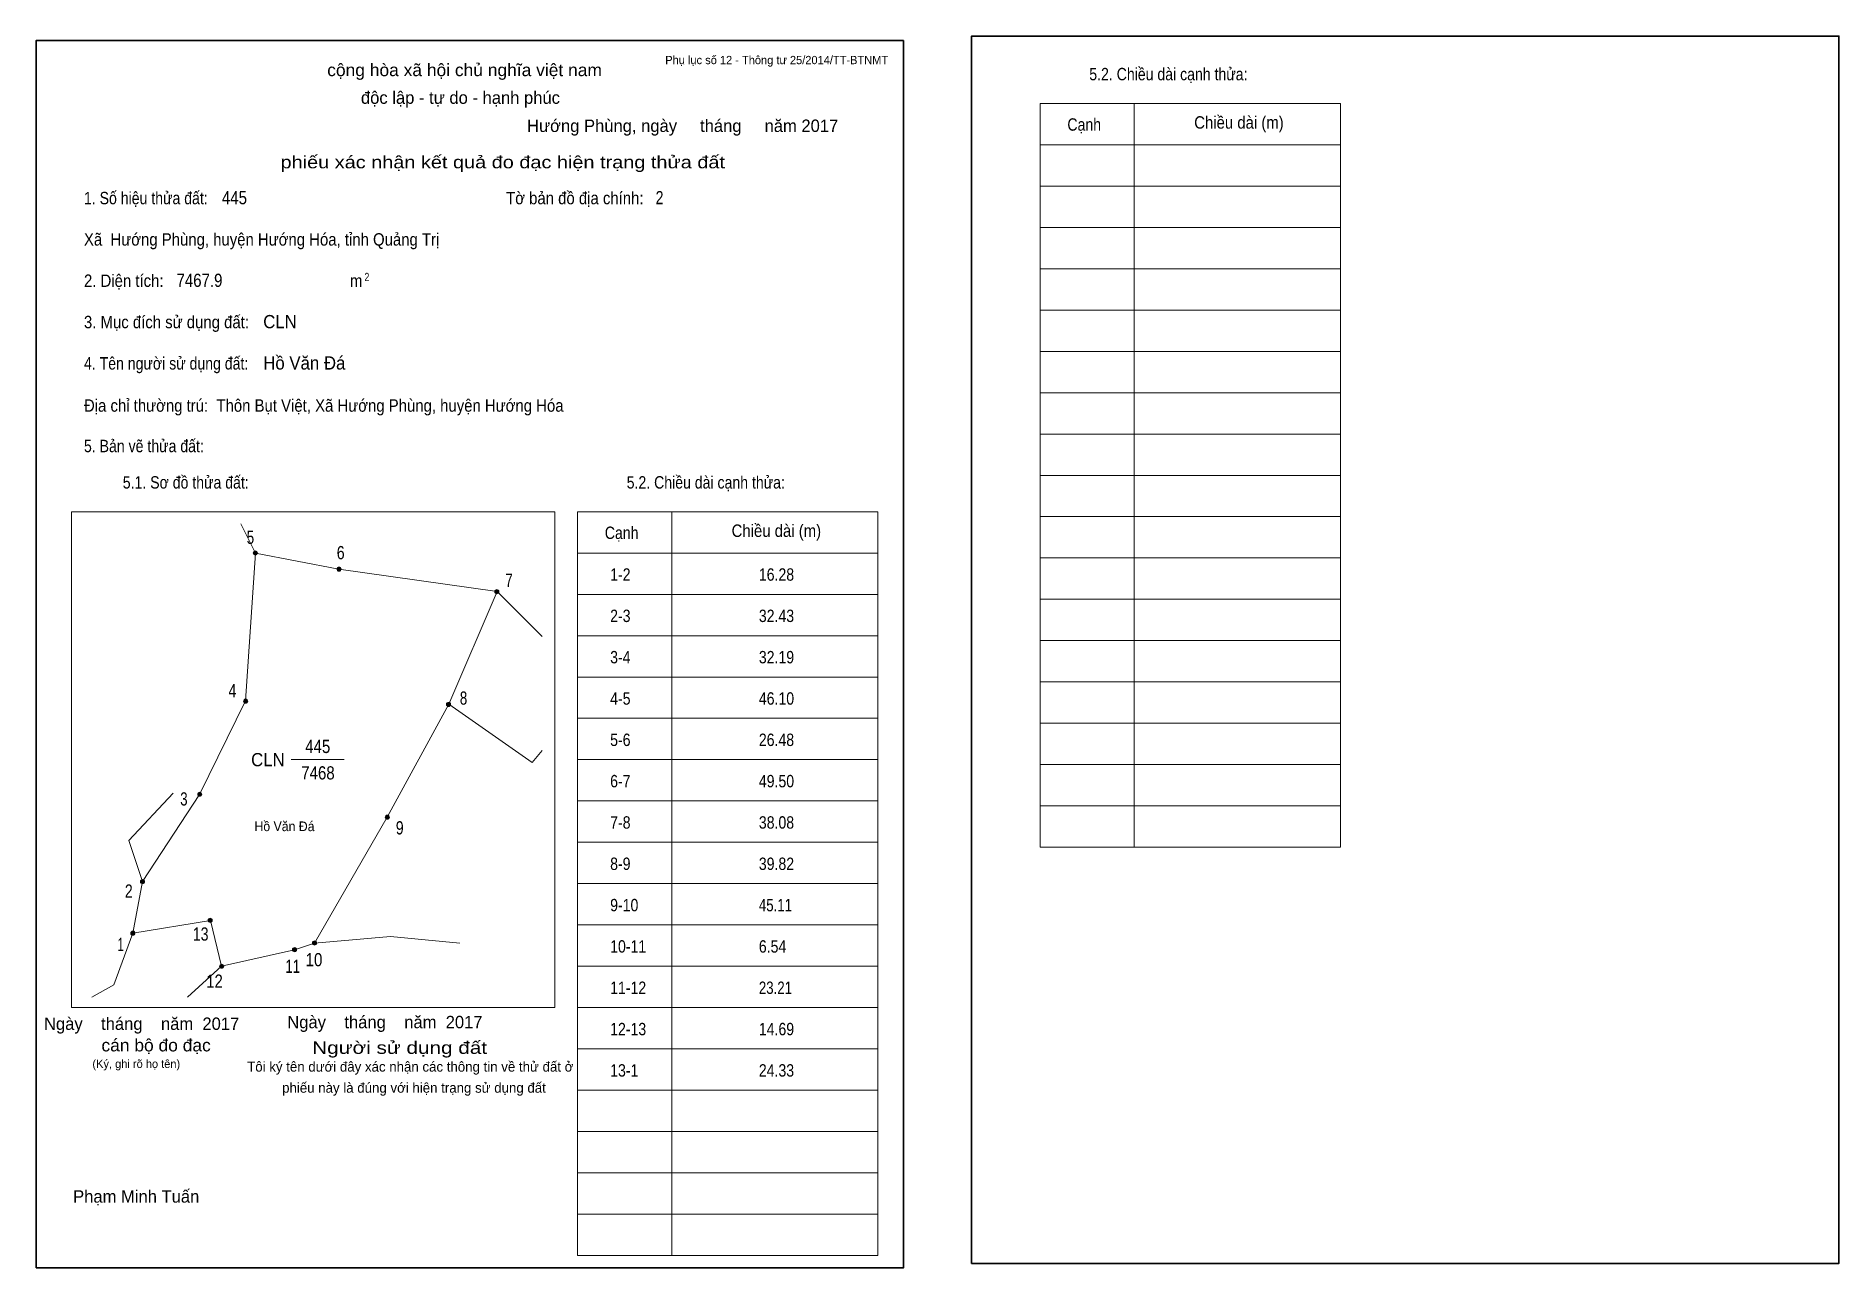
# Model space of a CAD drawing. Header units: centimetres. Extents: x 0 to 43.6, y 0 to 29.8.
import ezdxf
from ezdxf.enums import TextEntityAlignment as Align

# ---------------------------------------------------------------- set-up
doc = ezdxf.new("R2010")
doc.units = ezdxf.units.CM
doc.header["$LTSCALE"] = 0.12
for name, color, linetype in [('30', 7, 'Continuous'), ('34', 7, 'Continuous'), ('62', 7, 'Continuous')]:
    doc.layers.add(name, color=color, linetype=linetype)
for name, color, linetype, lineweight in [('32', 7, 'Continuous', 13), ('33', 7, 'Continuous', 13), ('61', 7, 'Continuous', 13), ('63', 7, 'Continuous', 13)]:
    doc.layers.add(name, color=color, linetype=linetype, lineweight=lineweight)

msp = doc.modelspace()

# ---------------------------------------------------------------- hatches: boundary and pattern name
at = {"layer": '32'}
for points in [[(5.3575, 17.3004, 1), (5.2575, 17.3004, 1)], [(7.3848, 16.9105, 1), (7.2848, 16.9105, 1)], [(11.2055, 16.3647, 1), (11.1055, 16.3647, 1)], [(5.1236, 13.7136, 1), (5.0236, 13.7136, 1)], [(10.0359, 13.6357, 1), (9.9359, 13.6357, 1)], [(4.0133, 11.4626, 1), (3.9133, 11.4626, 1)], [(8.5544, 10.9066, 1), (8.4544, 10.9066, 1)], [(2.6285, 9.3472, 1), (2.5285, 9.3472, 1)], [(4.2659, 8.4115, 1), (4.1659, 8.4115, 1)], [(2.3945, 8.0996, 1), (2.2945, 8.0996, 1)], [(6.7914, 7.8626, 1), (6.6914, 7.8626, 1)], [(6.308, 7.7012, 1), (6.208, 7.7012, 1)], [(4.5435, 7.3004, 1), (4.4435, 7.3004, 1)]]:
    msp.add_hatch(color=256, dxfattribs=at).paths.add_polyline_path(points)

# ---------------------------------------------------------------- linework, layer by layer
for centre in [(5.3075, 17.3004), (7.3348, 16.9105), (11.1555, 16.3647), (5.0736, 13.7136), (9.9859, 13.6357), (3.9633, 11.4626), (8.5044, 10.9066), (2.5785, 9.3472), (4.2159, 8.4115), (2.3445, 8.0996), (6.7414, 7.8626), (6.258, 7.7012), (4.4935, 7.3004)]:
    msp.add_circle(centre, 0.05, dxfattribs=at)
at = {"layer": '33'}
msp.add_line((6.18, 12.3), (7.46, 12.3), dxfattribs=at)
at = {"layer": '61'}
for p, q in [((5.31, 17.3), (4.96, 18.01)), ((11.16, 16.37), (9.99, 13.64)), ((12.25, 15.28), (11.16, 16.37)), ((2.58, 9.35), (2.34, 8.1)), ((3.67, 6.55), (4.49, 7.3))]:
    msp.add_line(p, q, dxfattribs=at)
for points in [[(5.31, 17.3), (5.07, 13.72), (3.96, 11.46), (2.58, 9.35)], [(11.16, 16.37), (7.33, 16.91), (5.31, 17.3)], [(9.99, 13.64), (8.5, 10.91), (6.74, 7.86)], [(9.99, 13.64), (12.01, 12.23), (12.25, 12.52)], [(3.32, 11.49), (2.25, 10.34), (2.58, 9.35)], [(2.34, 8.1), (4.22, 8.41), (4.49, 7.3)], [(2.34, 8.1), (1.88, 6.85), (1.35, 6.55)], [(4.49, 7.3), (6.26, 7.7), (6.74, 7.86)], [(6.74, 7.86), (8.58, 8.02), (10.26, 7.86)]]:
    msp.add_lwpolyline(points, dxfattribs=at)
at = {"layer": '63'}
for p, q in [((24.31, 28.18), (31.58, 28.18)), ((24.31, 10.18), (24.31, 28.18)), ((26.59, 10.18), (26.59, 28.18)), ((31.58, 10.18), (31.58, 28.18)), ((24.31, 27.18), (31.58, 27.18)), ((24.31, 26.18), (31.58, 26.18)), ((24.31, 25.18), (31.58, 25.18)), ((24.31, 24.18), (31.58, 24.18)), ((24.31, 23.18), (31.58, 23.18)), ((24.31, 22.18), (31.58, 22.18)), ((24.31, 21.18), (31.58, 21.18)), ((24.31, 20.18), (31.58, 20.18)), ((24.31, 19.18), (31.58, 19.18)), ((0.86, 18.3), (12.56, 18.3)), ((0.86, 6.3), (0.86, 18.3)), ((12.56, 6.3), (12.56, 18.3)), ((13.11, 18.3), (20.38, 18.3)), ((13.11, 0.3), (13.11, 18.3)), ((15.39, 0.3), (15.39, 18.3)), ((20.38, 0.3), (20.38, 18.3)), ((24.31, 18.18), (31.58, 18.18)), ((13.11, 17.3), (20.38, 17.3)), ((24.31, 17.18), (31.58, 17.18)), ((13.11, 16.3), (20.38, 16.3)), ((24.31, 16.18), (31.58, 16.18)), ((13.11, 15.3), (20.38, 15.3)), ((24.31, 15.18), (31.58, 15.18)), ((13.11, 14.3), (20.38, 14.3)), ((24.31, 14.18), (31.58, 14.18)), ((13.11, 13.3), (20.38, 13.3)), ((24.31, 13.18), (31.58, 13.18)), ((13.11, 12.3), (20.38, 12.3)), ((24.31, 12.18), (31.58, 12.18)), ((24.31, 12.18), (31.58, 12.18)), ((13.11, 11.3), (20.38, 11.3)), ((24.31, 11.18), (31.58, 11.18)), ((13.11, 10.3), (20.38, 10.3)), ((24.31, 10.18), (31.58, 10.18)), ((13.11, 9.3), (20.38, 9.3)), ((13.11, 8.3), (20.38, 8.3)), ((13.11, 7.3), (20.38, 7.3)), ((0.86, 6.3), (12.56, 6.3)), ((13.11, 6.3), (20.38, 6.3)), ((13.11, 5.3), (20.38, 5.3)), ((13.11, 4.3), (20.38, 4.3)), ((13.11, 3.3), (20.38, 3.3)), ((13.11, 2.3), (20.38, 2.3)), ((13.11, 2.3), (20.38, 2.3)), ((13.11, 1.3), (20.38, 1.3)), ((13.11, 0.3), (20.38, 0.3))]:
    msp.add_line(p, q, dxfattribs=at)
at = {"layer": '63', "lineweight": 35}
for points in [[(0, 0), (0, 29.7), (21, 29.7), (21, 0)], [(22.65, 0.11), (22.65, 29.81), (43.65, 29.81), (43.65, 0.11)]]:
    msp.add_lwpolyline(points, close=True, dxfattribs=at)

# ---------------------------------------------------------------- texts
at = {"layer": '30'}
for s, width, p in [('1-2', 0.85, (13.9, 16.63)), ('16.28', 0.85, (17.5, 16.63)), ('2-3', 0.85, (13.9, 15.63)), ('32.43', 0.85, (17.5, 15.63)), ('3-4', 0.85, (13.9, 14.63)), ('32.19', 0.85, (17.5, 14.63)), ('4-5', 0.85, (13.9, 13.63)), ('46.10', 0.85, (17.5, 13.63)), ('5-6', 0.85, (13.9, 12.63)), ('26.48', 0.85, (17.5, 12.63)), ('6-7', 0.85, (13.9, 11.63)), ('49.50', 0.85, (17.5, 11.63)), ('7-8', 0.85, (13.9, 10.63)), ('38.08', 0.85, (17.5, 10.63)), ('8-9', 0.85, (13.9, 9.63)), ('39.82', 0.85, (17.5, 9.63)), ('9-10', 0.85, (13.9, 8.63)), ('45.11', 0.8, (17.5, 8.63)), ('10-11', 0.85, (13.9, 7.63)), ('6.54', 0.85, (17.5, 7.63)), ('11-12', 0.85, (13.9, 6.63)), ('23.21', 0.8, (17.5, 6.63)), ('12-13', 0.85, (13.9, 5.63)), ('14.69', 0.85, (17.5, 5.63)), ('13-1', 0.85, (13.9, 4.63)), ('24.33', 0.85, (17.5, 4.63))]:
    msp.add_text(s, height=0.3, dxfattribs=dict(at, width=width)).set_placement(p)
at = {"layer": '32'}
for s, width, p in [('5', 0.75, (5.19, 17.52)), ('6', 0.8, (7.375, 17.15)), ('7', 0.75, (11.45, 16.48)), ('4', 0.8, (4.755, 13.81)), ('8', 0.75, (10.35, 13.63)), ('3', 0.75, (3.58, 11.19)), ('9', 0.8, (8.805, 10.49)), ('2', 0.8, (2.245, 8.96)), ('1', 0.65, (2.05, 7.67)), ('13', 0.8, (3.985, 7.92)), ('11', 0.75, (6.215, 7.14)), ('10', 0.85, (6.73, 7.3)), ('12', 0.85, (4.32, 6.78))]:
    msp.add_text(s, height=0.32, dxfattribs=dict(at, width=width)).set_placement(p, align=Align.CENTER)
at = {"layer": '33', "width": 0.85}
for s, p in [('445', (6.82, 12.46)), ('7468', (6.825, 11.82))]:
    msp.add_text(s, height=0.32, dxfattribs=at).set_placement(p, align=Align.CENTER)
at = {"layer": '33', "width": 0.95}
msp.add_text('CLN', height=0.32, dxfattribs=at).set_placement((6.02, 12.14), align=Align.RIGHT)
at = {"layer": '34'}
for s, width, p in [('445', 0.85, (4.5, 25.74)), ('2', 0.8, (15, 25.74)), ('7467.9', 0.85, (3.4, 23.74)), ('CLN', 0.95, (5.5, 22.74)), ('Hồ Văn Đá', 0.95, (5.5, 21.74))]:
    msp.add_text(s, height=0.32, dxfattribs=dict(at, width=width)).set_placement(p)
at = {"layer": '62', "width": 0.95}
msp.add_text('Hồ Văn Đá', height=0.2339, dxfattribs=at).set_placement((6.015, 10.57), align=Align.CENTER)
at = {"layer": '63'}
for s, height, p in [('Phụ lục số 12 - Thông tư 25/2014/TT-BTNMT', 0.2, (20.63, 29.13)), ('Ngày    tháng    năm  2017', 0.3, (10.81, 5.8)), ('Ngày    tháng    năm  2017', 0.3, (4.92, 5.76)), ('(Ký, ghi rõ họ tên)', 0.2, (3.49, 4.84))]:
    msp.add_text(s, height=height, dxfattribs=at).set_placement(p, align=Align.RIGHT)
at = {"layer": '63', "width": 1.05}
msp.add_text('cộng hòa xã hội chủ nghĩa việt nam', height=0.3, dxfattribs=at).set_placement((10.375, 28.84), align=Align.CENTER)
at = {"layer": '63'}
for s, height, width, p in [('5.2. Chiều dài cạnh thửa:', 0.3, 0.85, (25.5, 28.74)), ('Cạnh', 0.3, 0.85, (24.97, 27.52)), ('Chiều dài (m)', 0.3, 0.9, (28.04, 27.57)), ('1. Số hiệu thửa đất:', 0.3, 0.85, (1.16, 25.74)), ('Tờ bản đồ địa chính:', 0.3, 0.9, (11.38, 25.74)), ('Xã  Hướng Phùng, huyện Hướng Hóa, tỉnh Quảng Trị', 0.3, 0.9, (1.16, 24.74)), ('2. Diện tích:', 0.3, 0.9, (1.16, 23.74)), ('2', 0.2, 0.8, (7.95, 23.88)), ('m', 0.3, 0.9, (7.6, 23.74)), ('3. Mục đích sử dụng đất:', 0.3, 0.9, (1.16, 22.74)), ('4. Tên người sử dụng đất:', 0.3, 0.85, (1.16, 21.74)), ('Địa chỉ thường trú:  Thôn Bụt Việt, Xã Hướng Phùng, huyện Hướng Hóa', 0.3, 0.9, (1.16, 20.72)), ('5. Bản vẽ thửa đất:', 0.3, 0.85, (1.16, 19.74)), ('5.1. Sơ đồ thửa đất:', 0.3, 0.85, (2.1, 18.86)), ('5.2. Chiều dài cạnh thửa:', 0.3, 0.85, (14.3, 18.86)), ('Cạnh', 0.3, 0.85, (13.77, 17.64)), ('Chiều dài (m)', 0.3, 0.9, (16.84, 17.69))]:
    msp.add_text(s, height=height, dxfattribs=dict(at, width=width)).set_placement(p)
for s, height, p in [('độc lập - tự do - hạnh phúc', 0.3, (10.275, 28.17)), ('Hướng Phùng, ngày     tháng     năm 2017', 0.3, (15.655, 27.49)), ('Tôi ký tên dưới đây xác nhận các thông tin về thử đất ở ', 0.24, (9.105, 4.75)), ('phiếu này là đúng với hiện trạng sử dụng đất', 0.24, (9.15, 4.24)), ('Phạm Minh Tuấn', 0.3, (2.425, 1.58))]:
    msp.add_text(s, height=height, dxfattribs=at).set_placement(p, align=Align.CENTER)
for s, width, p in [('phiếu xác nhận kết quả đo đạc hiện trạng thửa đất', 1.2, (16.68, 26.61)), ('cán bộ đo đạc', 1.05, (4.23, 5.24)), ('Người sử dụng đất', 1.25, (10.92, 5.18))]:
    msp.add_text(s, height=0.3, dxfattribs=dict(at, width=width)).set_placement(p, align=Align.RIGHT)

doc.saveas('drawing.dxf')
